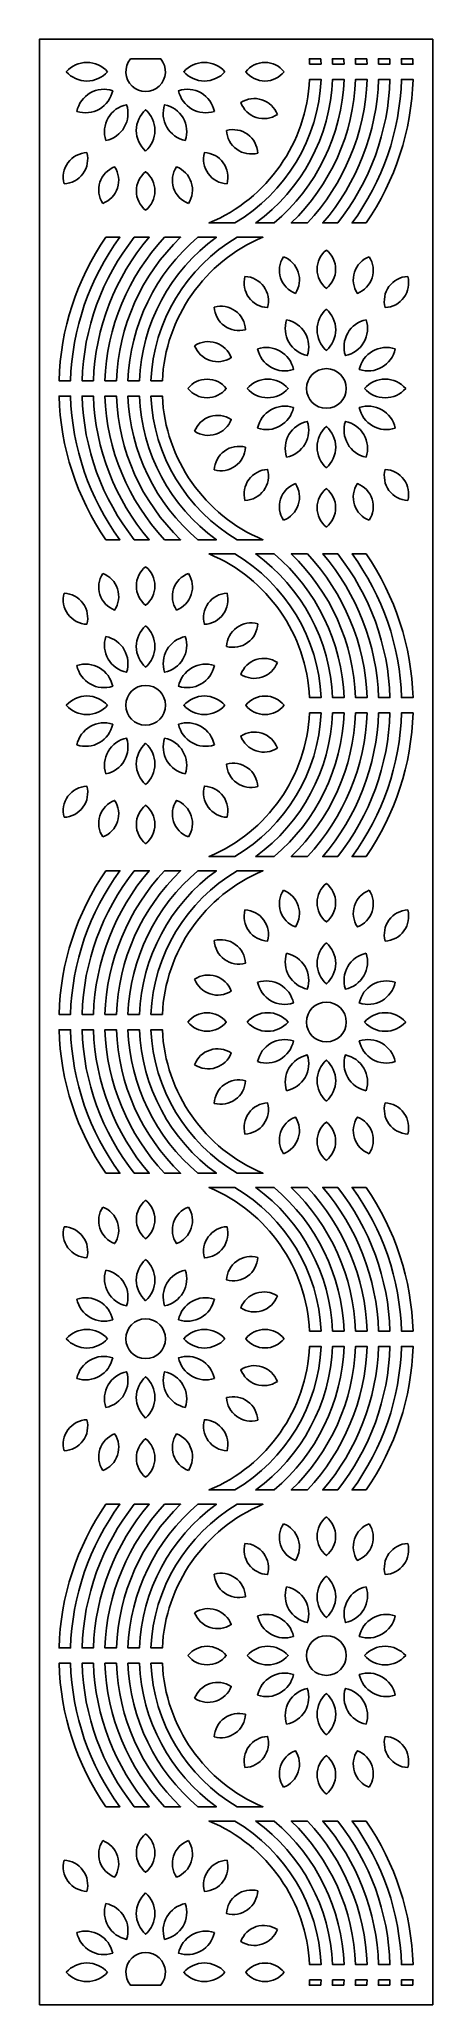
# Model space of a CAD drawing. Extents: x 1141 to 1541, y 256 to 2256.
import ezdxf

# ---------------------------------------------------------------- set-up
doc = ezdxf.new("R2010")
doc.units = 0
doc.layers.add('LAYER_01', color=7, linetype='CONTINUOUS')

msp = doc.modelspace()

# ---------------------------------------------------------------- linework, layer by layer
at = {"layer": 'LAYER_01'}
msp.add_lwpolyline([(1141.1, 256.1), (1541.1, 256.1), (1541.1, 2256.1), (1141.1, 2256.1)], close=True, dxfattribs=at)
for points in [[(1210.5, 2223.1, -0.450792), (1168.5, 2223.1, -0.450792)], [(1233.8, 2236.1, 2.148472), (1264.6, 2236.1)], [(1329.9, 2223.1, -0.450792), (1287.9, 2223.1, -0.450792)], [(1390.1, 2223.1, -0.482046), (1351, 2223.1, -0.482046)], [(1415.6, 2236.1, -0.007804), (1415.9, 2230.9), (1427.6, 2230.9, 0.007292), (1427.3, 2236.1)], [(1439, 2236.1, -0.006843), (1439.3, 2230.9), (1451, 2230.9, 0.006447), (1450.7, 2236.1)], [(1462.4, 2236.1, -0.006093), (1462.7, 2230.9), (1474.4, 2230.9, 0.005777), (1474.1, 2236.1)], [(1485.8, 2236.1, -0.005492), (1486.1, 2230.9), (1497.7, 2230.9, 0.005233), (1497.5, 2236.1)], [(1509.2, 2236.1, -0.004998), (1509.4, 2230.9), (1521.1, 2230.9, 0.004783), (1520.9, 2236.1)], [(1179.3, 2182.8, -0.450792), (1215.7, 2203.8, -0.450792)], [(1319.1, 2182.8, -0.450792), (1282.7, 2203.8, -0.450792)], [(1339.8, 2069.2), (1313.8, 2069.2, 0.28935), (1415.9, 2215.3), (1427.6, 2215.3, -0.254041)], [(1380, 2069.2), (1361.1, 2069.2, 0.229221), (1439.3, 2215.3), (1451, 2215.3, -0.210012)], [(1413.7, 2069.2), (1397.3, 2069.2, 0.1944), (1462.7, 2215.3), (1474.4, 2215.3, -0.181318)], [(1444.5, 2069.2), (1429.4, 2069.2, 0.170122), (1486.1, 2215.3), (1497.7, 2215.3, -0.160386)], [(1473.5, 2069.2), (1459.2, 2069.2, 0.151815), (1509.4, 2215.3), (1521.1, 2215.3, -0.144194)], [(1208.8, 2153.2, -0.450792), (1229.8, 2189.6, -0.450792)], [(1249.2, 2142.4, -0.450792), (1249.2, 2184.4, -0.450792)], [(1289.5, 2153.2, -0.450792), (1268.5, 2189.6, -0.450792)], [(1383.2, 2179.6, -0.482046), (1346, 2191.7, -0.482046)], [(1363.2, 2140.3, -0.482046), (1331.5, 2163.3, -0.482046)], [(1166.3, 2109.1, -0.482046), (1189.4, 2140.8, -0.482046)], [(1332, 2109.1, -0.482046), (1309, 2140.8, -0.482046)], [(1205.6, 2089.1, -0.482046), (1217.7, 2126.3, -0.482046)], [(1249.2, 2082.2, -0.482046), (1249.2, 2121.3, -0.482046)], [(1292.7, 2089.1, -0.482046), (1280.6, 2126.3, -0.482046)], [(1208.7, 2054.7), (1223, 2054.7, 0.151815), (1172.8, 1908.6), (1161.1, 1908.6, -0.144194)], [(1237.7, 2054.7), (1252.8, 2054.7, 0.170122), (1196.1, 1908.6), (1184.5, 1908.6, -0.160386)], [(1268.5, 2054.7), (1284.8, 2054.7, 0.1944), (1219.5, 1908.6), (1207.8, 1908.6, -0.181318)], [(1302.2, 2054.7), (1321.1, 2054.7, 0.229221), (1242.9, 1908.6), (1231.2, 1908.6, -0.210012)], [(1342.4, 2054.7), (1368.4, 2054.7, 0.28935), (1266.2, 1908.6), (1254.6, 1908.6, -0.254041)], [(1433, 2041.7, -0.482046), (1433, 2002.6, -0.482046)], [(1389.4, 2034.8, -0.482046), (1401.5, 1997.6, -0.482046)], [(1476.6, 2034.8, -0.482046), (1464.5, 1997.6, -0.482046)], [(1350.2, 2014.8, -0.482046), (1373.2, 1983.1, -0.482046)], [(1515.8, 2014.8, -0.482046), (1492.8, 1983.1, -0.482046)], [(1319, 1983.6, -0.482046), (1350.7, 1960.6, -0.482046)], [(1433, 1981.5, -0.450792), (1433, 1939.5, -0.450792)], [(1392.6, 1970.7, -0.450792), (1413.6, 1934.3, -0.450792)], [(1473.4, 1970.7, -0.450792), (1452.4, 1934.3, -0.450792)], [(1299, 1944.3, -0.482046), (1336.2, 1932.2, -0.482046)], [(1363.1, 1941.1, -0.450792), (1399.5, 1920.1, -0.450792)], [(1502.9, 1941.1, -0.450792), (1466.5, 1920.1, -0.450792)], [(1292.1, 1900.8, 0.482046), (1331.2, 1900.8, 0.482046)], [(1352.3, 1900.8, 0.450792), (1394.3, 1900.8, 0.450792)], [(1471.7, 1900.8, 0.450792), (1513.7, 1900.8, 0.450792)], [(1208.7, 1746.9), (1223, 1746.9, -0.151815), (1172.8, 1893), (1161.1, 1893, 0.144194)], [(1237.7, 1746.9), (1252.8, 1746.9, -0.170122), (1196.1, 1893), (1184.5, 1893, 0.160386)], [(1268.5, 1746.9), (1284.8, 1746.9, -0.1944), (1219.5, 1893), (1207.8, 1893, 0.181318)], [(1302.2, 1746.9), (1321.1, 1746.9, -0.229221), (1242.9, 1893), (1231.2, 1893, 0.210012)], [(1342.4, 1746.9), (1368.4, 1746.9, -0.28935), (1266.2, 1893), (1254.6, 1893, 0.254041)], [(1363.1, 1860.4, 0.450792), (1399.5, 1881.4, 0.450792)], [(1502.9, 1860.4, 0.450792), (1466.5, 1881.4, 0.450792)], [(1299, 1857.2, 0.482046), (1336.2, 1869.3, 0.482046)], [(1392.6, 1830.9, 0.450792), (1413.6, 1867.3, 0.450792)], [(1433, 1820.1, 0.450792), (1433, 1862.1, 0.450792)], [(1473.4, 1830.9, 0.450792), (1452.4, 1867.3, 0.450792)], [(1319, 1817.9, 0.482046), (1350.7, 1841, 0.482046)], [(1350.2, 1786.8, 0.482046), (1373.2, 1818.4, 0.482046)], [(1389.4, 1766.7, 0.482046), (1401.5, 1804, 0.482046)], [(1476.6, 1766.7, 0.482046), (1464.5, 1804, 0.482046)], [(1515.8, 1786.8, 0.482046), (1492.8, 1818.4, 0.482046)], [(1433, 1759.8, 0.482046), (1433, 1799, 0.482046)], [(1339.8, 1732.4), (1313.8, 1732.4, -0.28935), (1415.9, 1586.2), (1427.6, 1586.2, 0.254041)], [(1380, 1732.4), (1361.1, 1732.4, -0.229221), (1439.3, 1586.2), (1451, 1586.2, 0.210012)], [(1413.7, 1732.4), (1397.3, 1732.4, -0.1944), (1462.7, 1586.2), (1474.4, 1586.2, 0.181318)], [(1444.5, 1732.4), (1429.4, 1732.4, -0.170122), (1486.1, 1586.2), (1497.7, 1586.2, 0.160386)], [(1473.5, 1732.4), (1459.2, 1732.4, -0.151815), (1509.4, 1586.2), (1521.1, 1586.2, 0.144194)], [(1205.6, 1712.5, 0.482046), (1217.7, 1675.3, 0.482046)], [(1249.2, 1719.4, 0.482046), (1249.2, 1680.2, 0.482046)], [(1292.7, 1712.5, 0.482046), (1280.6, 1675.3, 0.482046)], [(1166.3, 1692.5, 0.482046), (1189.4, 1660.8, 0.482046)], [(1332, 1692.5, 0.482046), (1309, 1660.8, 0.482046)], [(1363.2, 1661.3, 0.482046), (1331.5, 1638.3, 0.482046)], [(1208.8, 1648.3, 0.450792), (1229.8, 1612, 0.450792)], [(1249.2, 1659.2, 0.450792), (1249.2, 1617.2, 0.450792)], [(1289.5, 1648.3, 0.450792), (1268.5, 1612, 0.450792)], [(1179.3, 1618.8, 0.450792), (1215.7, 1597.8, 0.450792)], [(1319.1, 1618.8, 0.450792), (1282.7, 1597.8, 0.450792)], [(1383.2, 1622, 0.482046), (1346, 1609.9, 0.482046)], [(1210.5, 1578.4, -0.450792), (1168.5, 1578.4, -0.450792)], [(1329.9, 1578.4, -0.450792), (1287.9, 1578.4, -0.450792)], [(1390.1, 1578.4, -0.482046), (1351, 1578.4, -0.482046)], [(1179.3, 1538.1, -0.450792), (1215.7, 1559.1, -0.450792)], [(1319.1, 1538.1, -0.450792), (1282.7, 1559.1, -0.450792)], [(1339.8, 1424.5), (1313.8, 1424.5, 0.28935), (1415.9, 1570.7), (1427.6, 1570.7, -0.254041)], [(1380, 1424.5), (1361.1, 1424.5, 0.229221), (1439.3, 1570.7), (1451, 1570.7, -0.210012)], [(1413.7, 1424.5), (1397.3, 1424.5, 0.1944), (1462.7, 1570.7), (1474.4, 1570.7, -0.181318)], [(1444.5, 1424.5), (1429.4, 1424.5, 0.170122), (1486.1, 1570.7), (1497.7, 1570.7, -0.160386)], [(1473.5, 1424.5), (1459.2, 1424.5, 0.151815), (1509.4, 1570.7), (1521.1, 1570.7, -0.144194)], [(1208.8, 1508.6, -0.450792), (1229.8, 1544.9, -0.450792)], [(1289.5, 1508.6, -0.450792), (1268.5, 1544.9, -0.450792)], [(1383.2, 1534.9, -0.482046), (1346, 1547, -0.482046)], [(1249.2, 1497.7, -0.450792), (1249.2, 1539.7, -0.450792)], [(1363.2, 1495.6, -0.482046), (1331.5, 1518.6, -0.482046)], [(1166.3, 1464.4, -0.482046), (1189.4, 1496.1, -0.482046)], [(1205.6, 1444.4, -0.482046), (1217.7, 1481.6, -0.482046)], [(1292.7, 1444.4, -0.482046), (1280.6, 1481.6, -0.482046)], [(1332, 1464.4, -0.482046), (1309, 1496.1, -0.482046)], [(1249.2, 1437.5, -0.482046), (1249.2, 1476.7, -0.482046)], [(1208.7, 1410), (1223, 1410, 0.151815), (1172.8, 1263.9), (1161.1, 1263.9, -0.144194)], [(1237.7, 1410), (1252.8, 1410, 0.170122), (1196.1, 1263.9), (1184.5, 1263.9, -0.160386)], [(1268.5, 1410), (1284.8, 1410, 0.1944), (1219.5, 1263.9), (1207.8, 1263.9, -0.181318)], [(1302.2, 1410), (1321.1, 1410, 0.229221), (1242.9, 1263.9), (1231.2, 1263.9, -0.210012)], [(1342.4, 1410), (1368.4, 1410, 0.28935), (1266.2, 1263.9), (1254.6, 1263.9, -0.254041)], [(1389.4, 1390.2, -0.482046), (1401.5, 1352.9, -0.482046)], [(1433, 1397.1, -0.482046), (1433, 1357.9, -0.482046)], [(1476.6, 1390.2, -0.482046), (1464.5, 1352.9, -0.482046)], [(1350.2, 1370.1, -0.482046), (1373.2, 1338.5, -0.482046)], [(1515.8, 1370.1, -0.482046), (1492.8, 1338.5, -0.482046)], [(1319, 1339, -0.482046), (1350.7, 1315.9, -0.482046)], [(1392.6, 1326, -0.450792), (1413.6, 1289.6, -0.450792)], [(1433, 1336.8, -0.450792), (1433, 1294.8, -0.450792)], [(1473.4, 1326, -0.450792), (1452.4, 1289.6, -0.450792)], [(1299, 1299.7, -0.482046), (1336.2, 1287.6, -0.482046)], [(1363.1, 1296.5, -0.450792), (1399.5, 1275.5, -0.450792)], [(1502.9, 1296.5, -0.450792), (1466.5, 1275.5, -0.450792)], [(1292.1, 1256.1, 0.482046), (1331.2, 1256.1, 0.482046)], [(1352.3, 1256.1, 0.450792), (1394.3, 1256.1, 0.450792)], [(1471.7, 1256.1, 0.450792), (1513.7, 1256.1, 0.450792)], [(1208.7, 1102.2), (1223, 1102.2, -0.151815), (1172.8, 1248.3), (1161.1, 1248.3, 0.144194)], [(1237.7, 1102.2), (1252.8, 1102.2, -0.170122), (1196.1, 1248.3), (1184.5, 1248.3, 0.160386)], [(1268.5, 1102.2), (1284.8, 1102.2, -0.1944), (1219.5, 1248.3), (1207.8, 1248.3, 0.181318)], [(1302.2, 1102.2), (1321.1, 1102.2, -0.229221), (1242.9, 1248.3), (1231.2, 1248.3, 0.210012)], [(1342.4, 1102.2), (1368.4, 1102.2, -0.28935), (1266.2, 1248.3), (1254.6, 1248.3, 0.254041)], [(1299, 1212.6, 0.482046), (1336.2, 1224.7, 0.482046)], [(1363.1, 1215.8, 0.450792), (1399.5, 1236.8, 0.450792)], [(1392.6, 1186.2, 0.450792), (1413.6, 1222.6, 0.450792)], [(1473.4, 1186.2, 0.450792), (1452.4, 1222.6, 0.450792)], [(1502.9, 1215.8, 0.450792), (1466.5, 1236.8, 0.450792)], [(1433, 1175.4, 0.450792), (1433, 1217.4, 0.450792)], [(1319, 1173.3, 0.482046), (1350.7, 1196.3, 0.482046)], [(1350.2, 1142.1, 0.482046), (1373.2, 1173.8, 0.482046)], [(1515.8, 1142.1, 0.482046), (1492.8, 1173.8, 0.482046)], [(1389.4, 1122.1, 0.482046), (1401.5, 1159.3, 0.482046)], [(1433, 1115.2, 0.482046), (1433, 1154.3, 0.482046)], [(1476.6, 1122.1, 0.482046), (1464.5, 1159.3, 0.482046)], [(1339.8, 1087.7), (1313.8, 1087.7, -0.28935), (1415.9, 941.6), (1427.6, 941.6, 0.254041)], [(1380, 1087.7), (1361.1, 1087.7, -0.229221), (1439.3, 941.6), (1451, 941.6, 0.210012)], [(1413.7, 1087.7), (1397.3, 1087.7, -0.1944), (1462.7, 941.6), (1474.4, 941.6, 0.181318)], [(1444.5, 1087.7), (1429.4, 1087.7, -0.170122), (1486.1, 941.6), (1497.7, 941.6, 0.160386)], [(1473.5, 1087.7), (1459.2, 1087.7, -0.151815), (1509.4, 941.6), (1521.1, 941.6, 0.144194)], [(1205.6, 1067.8, 0.482046), (1217.7, 1030.6, 0.482046)], [(1249.2, 1074.7, 0.482046), (1249.2, 1035.6, 0.482046)], [(1292.7, 1067.8, 0.482046), (1280.6, 1030.6, 0.482046)], [(1166.3, 1047.8, 0.482046), (1189.4, 1016.1, 0.482046)], [(1332, 1047.8, 0.482046), (1309, 1016.1, 0.482046)], [(1208.8, 1003.7, 0.450792), (1229.8, 967.3, 0.450792)], [(1249.2, 1014.5, 0.450792), (1249.2, 972.5, 0.450792)], [(1289.5, 1003.7, 0.450792), (1268.5, 967.3, 0.450792)], [(1363.2, 1016.6, 0.482046), (1331.5, 993.6, 0.482046)], [(1383.2, 977.3, 0.482046), (1346, 965.2, 0.482046)], [(1179.3, 974.1, 0.450792), (1215.7, 953.1, 0.450792)], [(1319.1, 974.1, 0.450792), (1282.7, 953.1, 0.450792)], [(1210.5, 933.8, -0.450792), (1168.5, 933.8, -0.450792)], [(1329.9, 933.8, -0.450792), (1287.9, 933.8, -0.450792)], [(1390.1, 933.8, -0.482046), (1351, 933.8, -0.482046)], [(1339.8, 779.9), (1313.8, 779.9, 0.28935), (1415.9, 926), (1427.6, 926, -0.254041)], [(1380, 779.9), (1361.1, 779.9, 0.229221), (1439.3, 926), (1451, 926, -0.210012)], [(1413.7, 779.9), (1397.3, 779.9, 0.1944), (1462.7, 926), (1474.4, 926, -0.181318)], [(1444.5, 779.9), (1429.4, 779.9, 0.170122), (1486.1, 926), (1497.7, 926, -0.160386)], [(1473.5, 779.9), (1459.2, 779.9, 0.151815), (1509.4, 926), (1521.1, 926, -0.144194)], [(1179.3, 893.4, -0.450792), (1215.7, 914.4, -0.450792)], [(1208.8, 863.9, -0.450792), (1229.8, 900.2, -0.450792)], [(1289.5, 863.9, -0.450792), (1268.5, 900.2, -0.450792)], [(1319.1, 893.4, -0.450792), (1282.7, 914.4, -0.450792)], [(1383.2, 890.2, -0.482046), (1346, 902.3, -0.482046)], [(1249.2, 853.1, -0.450792), (1249.2, 895.1, -0.450792)], [(1363.2, 850.9, -0.482046), (1331.5, 873.9, -0.482046)], [(1166.3, 819.7, -0.482046), (1189.4, 851.4, -0.482046)], [(1332, 819.7, -0.482046), (1309, 851.4, -0.482046)], [(1205.6, 799.7, -0.482046), (1217.7, 837, -0.482046)], [(1249.2, 792.8, -0.482046), (1249.2, 832, -0.482046)], [(1292.7, 799.7, -0.482046), (1280.6, 837, -0.482046)], [(1208.7, 765.3), (1223, 765.3, 0.151815), (1172.8, 619.2), (1161.1, 619.2, -0.144194)], [(1237.7, 765.3), (1252.8, 765.3, 0.170122), (1196.1, 619.2), (1184.5, 619.2, -0.160386)], [(1268.5, 765.3), (1284.8, 765.3, 0.1944), (1219.5, 619.2), (1207.8, 619.2, -0.181318)], [(1302.2, 765.3), (1321.1, 765.3, 0.229221), (1242.9, 619.2), (1231.2, 619.2, -0.210012)], [(1342.4, 765.3), (1368.4, 765.3, 0.28935), (1266.2, 619.2), (1254.6, 619.2, -0.254041)], [(1389.4, 745.5, -0.482046), (1401.5, 708.2, -0.482046)], [(1433, 752.4, -0.482046), (1433, 713.2, -0.482046)], [(1476.6, 745.5, -0.482046), (1464.5, 708.2, -0.482046)], [(1350.2, 725.5, -0.482046), (1373.2, 693.8, -0.482046)], [(1515.8, 725.5, -0.482046), (1492.8, 693.8, -0.482046)], [(1319, 694.3, -0.482046), (1350.7, 671.3, -0.482046)], [(1392.6, 681.3, -0.450792), (1413.6, 645, -0.450792)], [(1433, 692.1, -0.450792), (1433, 650.1, -0.450792)], [(1473.4, 681.3, -0.450792), (1452.4, 645, -0.450792)], [(1299, 655, -0.482046), (1336.2, 642.9, -0.482046)], [(1363.1, 651.8, -0.450792), (1399.5, 630.8, -0.450792)], [(1502.9, 651.8, -0.450792), (1466.5, 630.8, -0.450792)], [(1292.1, 611.4, 0.482046), (1331.2, 611.4, 0.482046)], [(1352.3, 611.4, 0.450792), (1394.3, 611.4, 0.450792)], [(1471.7, 611.4, 0.450792), (1513.7, 611.4, 0.450792)], [(1208.7, 457.5), (1223, 457.5, -0.151815), (1172.8, 603.6), (1161.1, 603.6, 0.144194)], [(1237.7, 457.5), (1252.8, 457.5, -0.170122), (1196.1, 603.6), (1184.5, 603.6, 0.160386)], [(1268.5, 457.5), (1284.8, 457.5, -0.1944), (1219.5, 603.6), (1207.8, 603.6, 0.181318)], [(1302.2, 457.5), (1321.1, 457.5, -0.229221), (1242.9, 603.6), (1231.2, 603.6, 0.210012)], [(1342.4, 457.5), (1368.4, 457.5, -0.28935), (1266.2, 603.6), (1254.6, 603.6, 0.254041)], [(1299, 567.9, 0.482046), (1336.2, 580, 0.482046)], [(1363.1, 571.1, 0.450792), (1399.5, 592.1, 0.450792)], [(1502.9, 571.1, 0.450792), (1466.5, 592.1, 0.450792)], [(1392.6, 541.5, 0.450792), (1413.6, 577.9, 0.450792)], [(1433, 530.7, 0.450792), (1433, 572.7, 0.450792)], [(1473.4, 541.5, 0.450792), (1452.4, 577.9, 0.450792)], [(1319, 528.6, 0.482046), (1350.7, 551.6, 0.482046)], [(1350.2, 497.4, 0.482046), (1373.2, 529.1, 0.482046)], [(1515.8, 497.4, 0.482046), (1492.8, 529.1, 0.482046)], [(1389.4, 477.4, 0.482046), (1401.5, 514.6, 0.482046)], [(1433, 470.5, 0.482046), (1433, 509.6, 0.482046)], [(1476.6, 477.4, 0.482046), (1464.5, 514.6, 0.482046)], [(1339.8, 443), (1313.8, 443, -0.28935), (1415.9, 296.9), (1427.6, 296.9, 0.254041)], [(1380, 443), (1361.1, 443, -0.229221), (1439.3, 296.9), (1451, 296.9, 0.210012)], [(1413.7, 443), (1397.3, 443, -0.1944), (1462.7, 296.9), (1474.4, 296.9, 0.181318)], [(1444.5, 443), (1429.4, 443, -0.170122), (1486.1, 296.9), (1497.7, 296.9, 0.160386)], [(1473.5, 443), (1459.2, 443, -0.151815), (1509.4, 296.9), (1521.1, 296.9, 0.144194)], [(1205.6, 423.1, 0.482046), (1217.7, 385.9, 0.482046)], [(1249.2, 430, 0.482046), (1249.2, 390.9, 0.482046)], [(1292.7, 423.1, 0.482046), (1280.6, 385.9, 0.482046)], [(1166.3, 403.1, 0.482046), (1189.4, 371.4, 0.482046)], [(1332, 403.1, 0.482046), (1309, 371.4, 0.482046)], [(1249.2, 369.8, 0.450792), (1249.2, 327.8, 0.450792)], [(1363.2, 371.9, 0.482046), (1331.5, 348.9, 0.482046)], [(1208.8, 359, 0.450792), (1229.8, 322.6, 0.450792)], [(1289.5, 359, 0.450792), (1268.5, 322.6, 0.450792)], [(1179.3, 329.5, 0.450792), (1215.7, 308.5, 0.450792)], [(1319.1, 329.5, 0.450792), (1282.7, 308.5, 0.450792)], [(1383.2, 332.6, 0.482046), (1346, 320.5, 0.482046)], [(1264.6, 276.1, 2.148472), (1233.8, 276.1)], [(1210.5, 289.1, -0.450792), (1168.5, 289.1, -0.450792)], [(1329.9, 289.1, -0.450792), (1287.9, 289.1, -0.450792)], [(1390.1, 289.1, -0.482046), (1351, 289.1, -0.482046)], [(1415.6, 276.1, 0.007804), (1415.9, 281.3), (1427.6, 281.3, -0.007292), (1427.3, 276.1)], [(1439, 276.1, 0.006843), (1439.3, 281.3), (1451, 281.3, -0.006447), (1450.7, 276.1)], [(1462.4, 276.1, 0.006093), (1462.7, 281.3), (1474.4, 281.3, -0.005777), (1474.1, 276.1)], [(1485.8, 276.1, 0.005492), (1486.1, 281.3), (1497.7, 281.3, -0.005233), (1497.5, 276.1)], [(1509.2, 276.1, 0.004998), (1509.4, 281.3), (1521.1, 281.3, -0.004783), (1520.9, 276.1)]]:
    msp.add_lwpolyline(points, format="xyb", close=True, dxfattribs=at)
at = {"layer": 'LAYER_01', "extrusion": (0, 0, -1)}
for centre in [(-1433, 1900.8), (-1433, 1256.1), (-1433, 611.4)]:
    msp.add_circle(centre, 20.2, dxfattribs=at)
at = {"layer": 'LAYER_01'}
for centre in [(1249.2, 1578.4), (1249.2, 933.8)]:
    msp.add_circle(centre, 20.2, dxfattribs=at)

doc.saveas('drawing.dxf')
